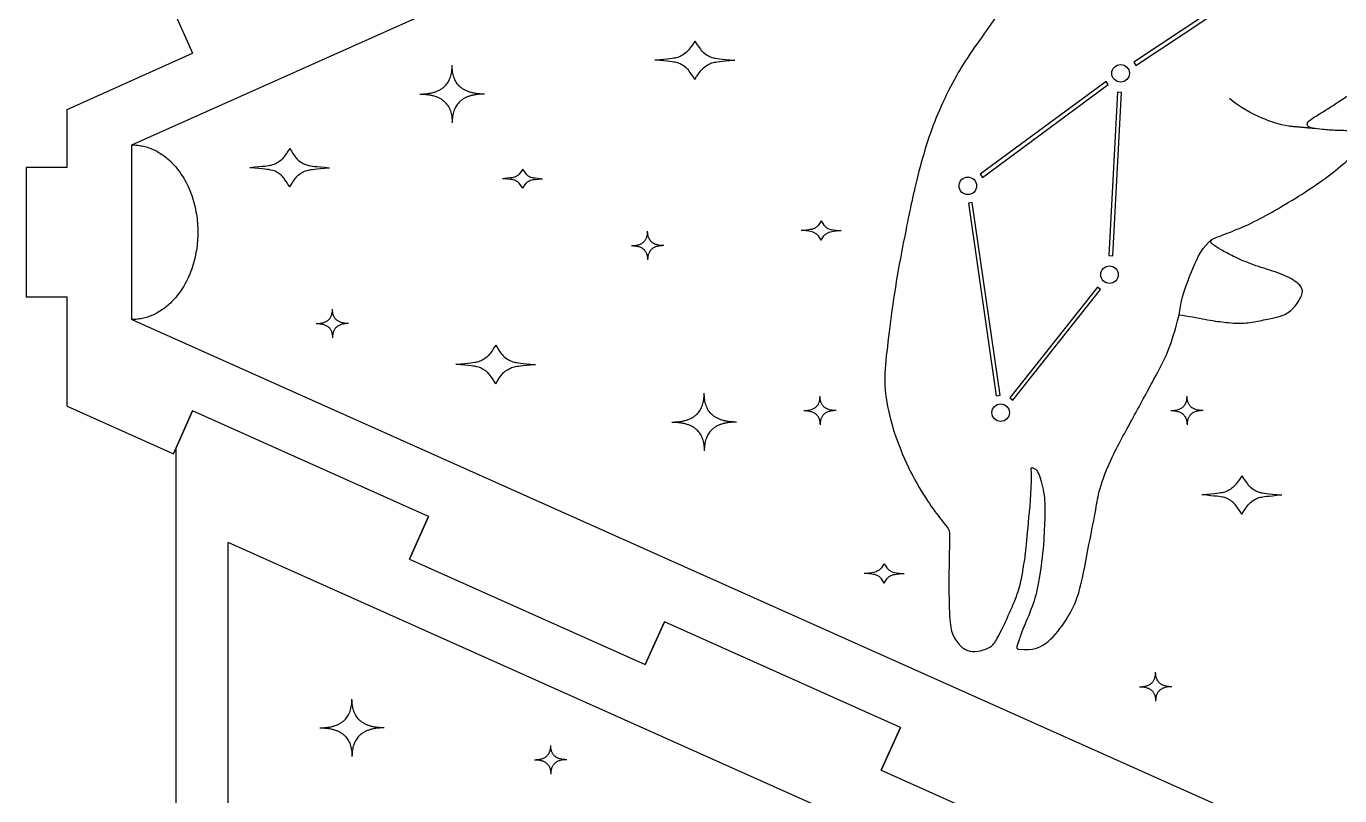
# Model space of a CAD drawing. Header units: millimetres. Extents: x -37.1 to 17.5, y -29.9 to 15.1.
# Drawn here: x -37.08 to -26.92, y -16.58 to -10.62 of the extents above; entities that cross this region are included whole.
import ezdxf

# ---------------------------------------------------------------- set-up
doc = ezdxf.new("R2010")
doc.units = ezdxf.units.MM
doc.header["$MEASUREMENT"] = 0
doc.layers.add('Layer 01', color=12, linetype='Continuous', true_color=0xc80000)
doc.layers.add('Layer 03', color=5, linetype='Continuous', true_color=0x0000ff)

msp = doc.modelspace()

# ---------------------------------------------------------------- linework, layer by layer
at = {"layer": 'Layer 01', "linetype": 'Continuous', "lineweight": 25}
for p, q in [((-36.265, -11.538), (-21.613, -4.985)), ((-35.943, -10.499), (-35.795, -10.829)), ((-36.765, -11.263), (-35.795, -10.829)), ((-36.765, -11.714), (-36.765, -11.263)), ((-36.265, -12.89), (-36.265, -11.538)), ((-37.083, -11.714), (-37.083, -12.714)), ((-36.765, -11.714), (-37.083, -11.714)), ((-37.083, -12.714), (-36.765, -12.714)), ((-36.765, -13.562), (-36.765, -12.714)), ((-36.265, -12.89), (-21.613, -19.443)), ((-36.765, -13.562), (-35.943, -13.929)), ((-35.943, -13.929), (-35.795, -13.598)), ((-35.795, -13.598), (-35.925, -13.888)), ((-33.969, -14.415), (-35.795, -13.598)), ((-33.969, -14.415), (-35.795, -13.598)), ((-35.925, -13.888), (-35.925, -16.846)), ((-33.969, -14.415), (-34.117, -14.746)), ((-34.117, -14.746), (-33.969, -14.415)), ((-35.52, -29.074), (-35.52, -14.617)), ((-20.867, -21.17), (-35.52, -14.617)), ((-34.117, -14.746), (-32.292, -15.562)), ((-34.117, -14.746), (-32.292, -15.562)), ((-32.292, -15.562), (-32.144, -15.231)), ((-32.144, -15.231), (-32.292, -15.562)), ((-30.318, -16.048), (-32.144, -15.231)), ((-30.318, -16.048), (-32.144, -15.231)), ((-30.318, -16.048), (-30.466, -16.379)), ((-30.466, -16.379), (-30.318, -16.048)), ((-30.466, -16.379), (-28.64, -17.195)), ((-30.466, -16.379), (-28.64, -17.195))]:
    msp.add_line(p, q, dxfattribs=at)
at = {"layer": 'Layer 01'}
for points in [[(-28.495, -10.923), (-25.725, -9.087), (-25.742, -9.061), (-28.512, -10.898)], [(-29.683, -11.79), (-28.709, -11.072), (-28.727, -11.048), (-29.701, -11.766)], [(-28.675, -12.397), (-28.607, -11.132), (-28.637, -11.131), (-28.705, -12.395)], [(-29.546, -13.477), (-29.762, -11.985), (-29.792, -11.989), (-29.576, -13.481)], [(-29.447, -13.515), (-28.77, -12.659), (-28.794, -12.64), (-29.47, -13.496)]]:
    msp.add_lwpolyline(points, close=True, dxfattribs=at)
for centre in [(-28.614, -10.984), (-29.796, -11.855), (-28.7, -12.543), (-29.542, -13.611)]:
    msp.add_circle(centre, 0.068, dxfattribs=at)
for points, degree in [([(-31.909, -10.734), (-31.949, -10.797), (-31.975, -10.827), (-32.017, -10.852), (-32.043, -10.864), (-32.105, -10.873), (-32.218, -10.882)], 3), ([(-31.909, -10.734), (-31.869, -10.797), (-31.843, -10.827), (-31.801, -10.852), (-31.775, -10.864), (-31.713, -10.873), (-31.6, -10.882)], 3), ([(-34.037, -11.145), (-33.787, -11.145), (-33.787, -10.922)], 2), ([(-33.537, -11.145), (-33.787, -11.145), (-33.787, -10.922)], 2), ([(-31.909, -11.031), (-31.949, -10.968), (-31.975, -10.938), (-32.017, -10.913), (-32.043, -10.901), (-32.105, -10.892), (-32.218, -10.882)], 3), ([(-31.909, -11.031), (-31.869, -10.968), (-31.843, -10.938), (-31.801, -10.913), (-31.775, -10.901), (-31.713, -10.892), (-31.6, -10.882)], 3), ([(-34.037, -11.145), (-33.787, -11.145), (-33.787, -11.367)], 2), ([(-33.537, -11.145), (-33.787, -11.145), (-33.787, -11.367)], 2), ([(-35.044, -11.566), (-35.084, -11.629), (-35.109, -11.659), (-35.152, -11.684), (-35.178, -11.697), (-35.24, -11.706), (-35.353, -11.715)], 3), ([(-35.044, -11.566), (-35.004, -11.629), (-34.978, -11.659), (-34.936, -11.684), (-34.91, -11.697), (-34.848, -11.706), (-34.735, -11.715)], 3), ([(-35.044, -11.864), (-35.084, -11.801), (-35.109, -11.77), (-35.152, -11.745), (-35.178, -11.733), (-35.24, -11.724), (-35.353, -11.715)], 3), ([(-35.044, -11.864), (-35.004, -11.801), (-34.978, -11.77), (-34.936, -11.745), (-34.91, -11.733), (-34.848, -11.724), (-34.735, -11.715)], 3), ([(-33.241, -11.725), (-33.261, -11.757), (-33.274, -11.772), (-33.295, -11.785), (-33.308, -11.791), (-33.339, -11.795), (-33.396, -11.8)], 3), ([(-33.241, -11.725), (-33.221, -11.757), (-33.208, -11.772), (-33.187, -11.785), (-33.174, -11.791), (-33.143, -11.795), (-33.087, -11.8)], 3), ([(-33.241, -11.874), (-33.261, -11.843), (-33.274, -11.828), (-33.295, -11.815), (-33.308, -11.809), (-33.339, -11.805), (-33.396, -11.8)], 3), ([(-33.241, -11.874), (-33.221, -11.843), (-33.208, -11.828), (-33.187, -11.815), (-33.174, -11.809), (-33.143, -11.805), (-33.087, -11.8)], 3), ([(-30.931, -12.127), (-30.951, -12.159), (-30.964, -12.174), (-30.985, -12.186), (-30.998, -12.192), (-31.03, -12.197), (-31.086, -12.202)], 3), ([(-30.931, -12.127), (-30.911, -12.159), (-30.899, -12.174), (-30.878, -12.186), (-30.865, -12.192), (-30.833, -12.197), (-30.777, -12.202)], 3), ([(-32.399, -12.318), (-32.274, -12.318), (-32.274, -12.207)], 2), ([(-32.149, -12.318), (-32.274, -12.318), (-32.274, -12.207)], 2), ([(-30.931, -12.276), (-30.951, -12.244), (-30.964, -12.229), (-30.985, -12.217), (-30.998, -12.211), (-31.03, -12.206), (-31.086, -12.202)], 3), ([(-30.931, -12.276), (-30.911, -12.244), (-30.899, -12.229), (-30.878, -12.217), (-30.865, -12.211), (-30.833, -12.206), (-30.777, -12.202)], 3), ([(-32.399, -12.318), (-32.274, -12.318), (-32.274, -12.429)], 2), ([(-32.149, -12.318), (-32.274, -12.318), (-32.274, -12.429)], 2), ([(-34.838, -12.921), (-34.713, -12.921), (-34.713, -12.809)], 2), ([(-34.588, -12.921), (-34.713, -12.921), (-34.713, -12.809)], 2), ([(-34.838, -12.921), (-34.713, -12.921), (-34.713, -13.032)], 2), ([(-34.588, -12.921), (-34.713, -12.921), (-34.713, -13.032)], 2), ([(-33.45, -13.089), (-33.49, -13.152), (-33.515, -13.183), (-33.558, -13.207), (-33.584, -13.22), (-33.646, -13.229), (-33.759, -13.238)], 3), ([(-33.45, -13.089), (-33.41, -13.152), (-33.384, -13.183), (-33.342, -13.207), (-33.316, -13.22), (-33.254, -13.229), (-33.141, -13.238)], 3), ([(-33.45, -13.387), (-33.49, -13.324), (-33.515, -13.293), (-33.558, -13.269), (-33.584, -13.256), (-33.646, -13.247), (-33.759, -13.238)], 3), ([(-33.45, -13.387), (-33.41, -13.324), (-33.384, -13.293), (-33.342, -13.269), (-33.316, -13.256), (-33.254, -13.247), (-33.141, -13.238)], 3), ([(-32.086, -13.684), (-31.836, -13.684), (-31.836, -13.461)], 2), ([(-31.586, -13.684), (-31.836, -13.684), (-31.836, -13.461)], 2), ([(-31.065, -13.595), (-30.94, -13.595), (-30.94, -13.484)], 2), ([(-30.815, -13.595), (-30.94, -13.595), (-30.94, -13.484)], 2), ([(-28.225, -13.595), (-28.1, -13.595), (-28.1, -13.484)], 2), ([(-27.975, -13.595), (-28.1, -13.595), (-28.1, -13.484)], 2), ([(-31.065, -13.595), (-30.94, -13.595), (-30.94, -13.706)], 2), ([(-30.815, -13.595), (-30.94, -13.595), (-30.94, -13.706)], 2), ([(-28.225, -13.595), (-28.1, -13.595), (-28.1, -13.706)], 2), ([(-27.975, -13.595), (-28.1, -13.595), (-28.1, -13.706)], 2), ([(-32.086, -13.684), (-31.836, -13.684), (-31.836, -13.906)], 2), ([(-31.586, -13.684), (-31.836, -13.684), (-31.836, -13.906)], 2), ([(-27.676, -14.099), (-27.716, -14.162), (-27.741, -14.192), (-27.784, -14.217), (-27.81, -14.229), (-27.872, -14.238), (-27.985, -14.248)], 3), ([(-27.676, -14.099), (-27.636, -14.162), (-27.61, -14.192), (-27.568, -14.217), (-27.542, -14.229), (-27.48, -14.238), (-27.367, -14.248)], 3), ([(-27.676, -14.397), (-27.716, -14.334), (-27.741, -14.303), (-27.784, -14.278), (-27.81, -14.266), (-27.872, -14.257), (-27.985, -14.248)], 3), ([(-27.676, -14.397), (-27.636, -14.334), (-27.61, -14.303), (-27.568, -14.278), (-27.542, -14.266), (-27.48, -14.257), (-27.367, -14.248)], 3), ([(-30.444, -14.781), (-30.464, -14.813), (-30.477, -14.828), (-30.498, -14.84), (-30.511, -14.846), (-30.542, -14.851), (-30.598, -14.856)], 3), ([(-30.444, -14.781), (-30.424, -14.813), (-30.411, -14.828), (-30.39, -14.84), (-30.377, -14.846), (-30.346, -14.851), (-30.289, -14.856)], 3), ([(-30.444, -14.93), (-30.464, -14.899), (-30.477, -14.883), (-30.498, -14.871), (-30.511, -14.865), (-30.542, -14.86), (-30.598, -14.856)], 3), ([(-30.444, -14.93), (-30.424, -14.899), (-30.411, -14.883), (-30.39, -14.871), (-30.377, -14.865), (-30.346, -14.86), (-30.289, -14.856)], 3), ([(-28.468, -15.733), (-28.343, -15.733), (-28.343, -15.621)], 2), ([(-28.218, -15.733), (-28.343, -15.733), (-28.343, -15.621)], 2), ([(-28.468, -15.733), (-28.343, -15.733), (-28.343, -15.844)], 2), ([(-28.218, -15.733), (-28.343, -15.733), (-28.343, -15.844)], 2), ([(-34.812, -16.051), (-34.562, -16.051), (-34.562, -15.829)], 2), ([(-34.312, -16.051), (-34.562, -16.051), (-34.562, -15.829)], 2), ([(-34.812, -16.051), (-34.562, -16.051), (-34.562, -16.273)], 2), ([(-34.312, -16.051), (-34.562, -16.051), (-34.562, -16.273)], 2), ([(-33.149, -16.298), (-33.024, -16.298), (-33.024, -16.187)], 2), ([(-32.899, -16.298), (-33.024, -16.298), (-33.024, -16.187)], 2), ([(-33.149, -16.298), (-33.024, -16.298), (-33.024, -16.409)], 2), ([(-32.899, -16.298), (-33.024, -16.298), (-33.024, -16.409)], 2)]:
    msp.add_open_spline(points, degree=degree, dxfattribs=at)
msp.add_rational_spline([(-36.265, -11.538), (-35.755, -11.538), (-35.755, -12.214), (-35.755, -12.89), (-36.265, -12.89)], [1, 0.707106781187, 1, 0.707106781187, 1], degree=2, knots=[0, 0, 0, 1.570796, 1.570796, 3.141593, 3.141593, 3.141593], dxfattribs=at)
at = {"layer": 'Layer 03'}
for points, degree in [([(-28.161, -12.854), (-28.09, -12.862), (-27.949, -12.893), (-27.814, -12.912), (-27.671, -12.924), (-27.552, -12.905), (-27.431, -12.876), (-27.36, -12.864), (-27.274, -12.811), (-27.203, -12.697), (-27.204, -12.635), (-27.307, -12.561), (-27.441, -12.513), (-27.611, -12.461), (-27.748, -12.399), (-27.839, -12.35), (-27.904, -12.309), (-27.918, -12.292), (-27.916, -12.278), (-27.895, -12.261), (-27.758, -12.212), (-27.581, -12.137), (-27.399, -12.034), (-27.182, -11.905), (-26.973, -11.758), (-26.847, -11.649), (-26.737, -11.535), (-26.716, -11.486), (-26.726, -11.453), (-26.734, -11.428), (-26.8, -11.429), (-26.943, -11.428), (-27.058, -11.419), (-27.131, -11.41), (-27.169, -11.395), (-27.172, -11.368), (-27.143, -11.338), (-27.043, -11.282), (-26.86, -11.157), (-26.589, -11.008), (-26.412, -10.903), (-26.191, -10.768), (-25.978, -10.599), (-25.784, -10.427), (-25.593, -10.249), (-25.416, -10.103), (-25.195, -9.938), (-25.035, -9.839), (-24.816, -9.729), (-24.634, -9.667), (-24.495, -9.611), (-24.294, -9.574), (-24.153, -9.564), (-24.026, -9.561), (-23.936, -9.563), (-23.901, -9.584), (-23.853, -9.643), (-23.772, -9.736), (-23.707, -9.869), (-23.663, -9.992), (-23.611, -10.121), (-23.551, -10.234), (-23.49, -10.304), (-23.392, -10.374), (-23.225, -10.482), (-23.127, -10.538), (-23.002, -10.574), (-22.918, -10.587), (-22.855, -10.594), (-22.816, -10.588), (-22.803, -10.57), (-22.811, -10.533), (-22.842, -10.453), (-22.879, -10.342), (-22.886, -10.253), (-22.866, -10.15), (-22.874, -9.994), (-22.866, -9.821), (-22.883, -9.691), (-22.914, -9.618), (-22.976, -9.547), (-23.048, -9.484), (-23.102, -9.464), (-23.128, -9.445), (-23.127, -9.431), (-23.109, -9.418), (-23.02, -9.407), (-22.909, -9.379), (-22.812, -9.317), (-22.746, -9.236), (-22.644, -9.084), (-22.566, -8.91), (-22.486, -8.768), (-22.405, -8.628), (-22.317, -8.509), (-22.191, -8.369), (-22.08, -8.281), (-21.984, -8.214), (-21.891, -8.151), (-21.879, -8.124), (-21.896, -8.099), (-21.939, -8.07), (-21.974, -8.071), (-22.022, -8.092), (-22.091, -8.098), (-22.216, -8.088), (-22.335, -8.087), (-22.498, -8.117), (-22.674, -8.155)], 3), ([(-28.629, -9.639), (-28.741, -9.502), (-28.886, -9.326), (-29.006, -9.07), (-29.063, -8.834), (-29.09, -8.751), (-29.129, -8.731), (-29.16, -8.741), (-29.187, -8.809), (-29.328, -9.035), (-29.476, -9.346), (-29.537, -9.563), (-29.565, -9.815), (-29.54, -10.032), (-29.486, -10.256), (-29.442, -10.329), (-29.443, -10.359), (-29.473, -10.403), (-29.616, -10.6), (-29.769, -10.819), (-29.864, -10.96), (-29.996, -11.213), (-30.088, -11.441), (-30.169, -11.709), (-30.231, -11.979), (-30.248, -12.061), (-30.32, -12.415), (-30.381, -12.78), (-30.42, -13.115), (-30.451, -13.368), (-30.411, -13.626), (-30.323, -13.9), (-30.189, -14.174), (-30.058, -14.371), (-29.969, -14.482), (-29.94, -14.516), (-29.936, -14.559), (-29.945, -14.88), (-29.94, -15.225), (-29.92, -15.33), (-29.856, -15.424), (-29.781, -15.466), (-29.7, -15.459), (-29.611, -15.425), (-29.577, -15.379), (-29.492, -15.205), (-29.413, -15.026), (-29.378, -14.892), (-29.365, -14.794), (-29.347, -14.707), (-29.327, -14.446), (-29.298, -14.176), (-29.305, -14.038)], 3), ([(-27.109, -11.412), (-27.211, -11.403), (-27.313, -11.394)], 2), ([(-27.909, -12.272), (-27.921, -12.283), (-27.933, -12.293)], 2), ([(-29.406, -15.443), (-29.287, -15.455), (-29.169, -15.399), (-29.029, -15.213), (-28.934, -15.041), (-28.866, -14.661), (-28.803, -14.357), (-28.79, -14.243), (-28.71, -14), (-28.529, -13.673), (-28.344, -13.329), (-28.25, -13.159), (-28.192, -12.979), (-28.161, -12.854)], 3), ([(-29.305, -14.038), (-29.269, -14.038), (-29.239, -14.09), (-29.196, -14.277), (-29.201, -14.423), (-29.209, -14.656), (-29.248, -14.943), (-29.292, -15.108), (-29.378, -15.301), (-29.404, -15.388), (-29.417, -15.411), (-29.42, -15.434), (-29.406, -15.443)], 3)]:
    msp.add_open_spline(points, degree=degree, dxfattribs=at)
for points, knots in [([(-27.313, -11.394), (-27.39, -11.381), (-27.565, -11.319), (-27.676, -11.255), (-27.772, -11.18)], [0.807916, 0.807916, 0.807916, 0.807916, 2.043894, 4.087788, 4.087788, 4.087788, 4.087788]), ([(-28.161, -12.854), (-28.146, -12.718), (-28.071, -12.536), (-27.997, -12.352), (-27.933, -12.293)], [0, 0, 0, 0, 2.008013, 3.710943, 3.710943, 3.710943, 3.710943])]:
    msp.add_open_spline(points, degree=3, knots=knots, dxfattribs=at)

doc.saveas('drawing.dxf')
